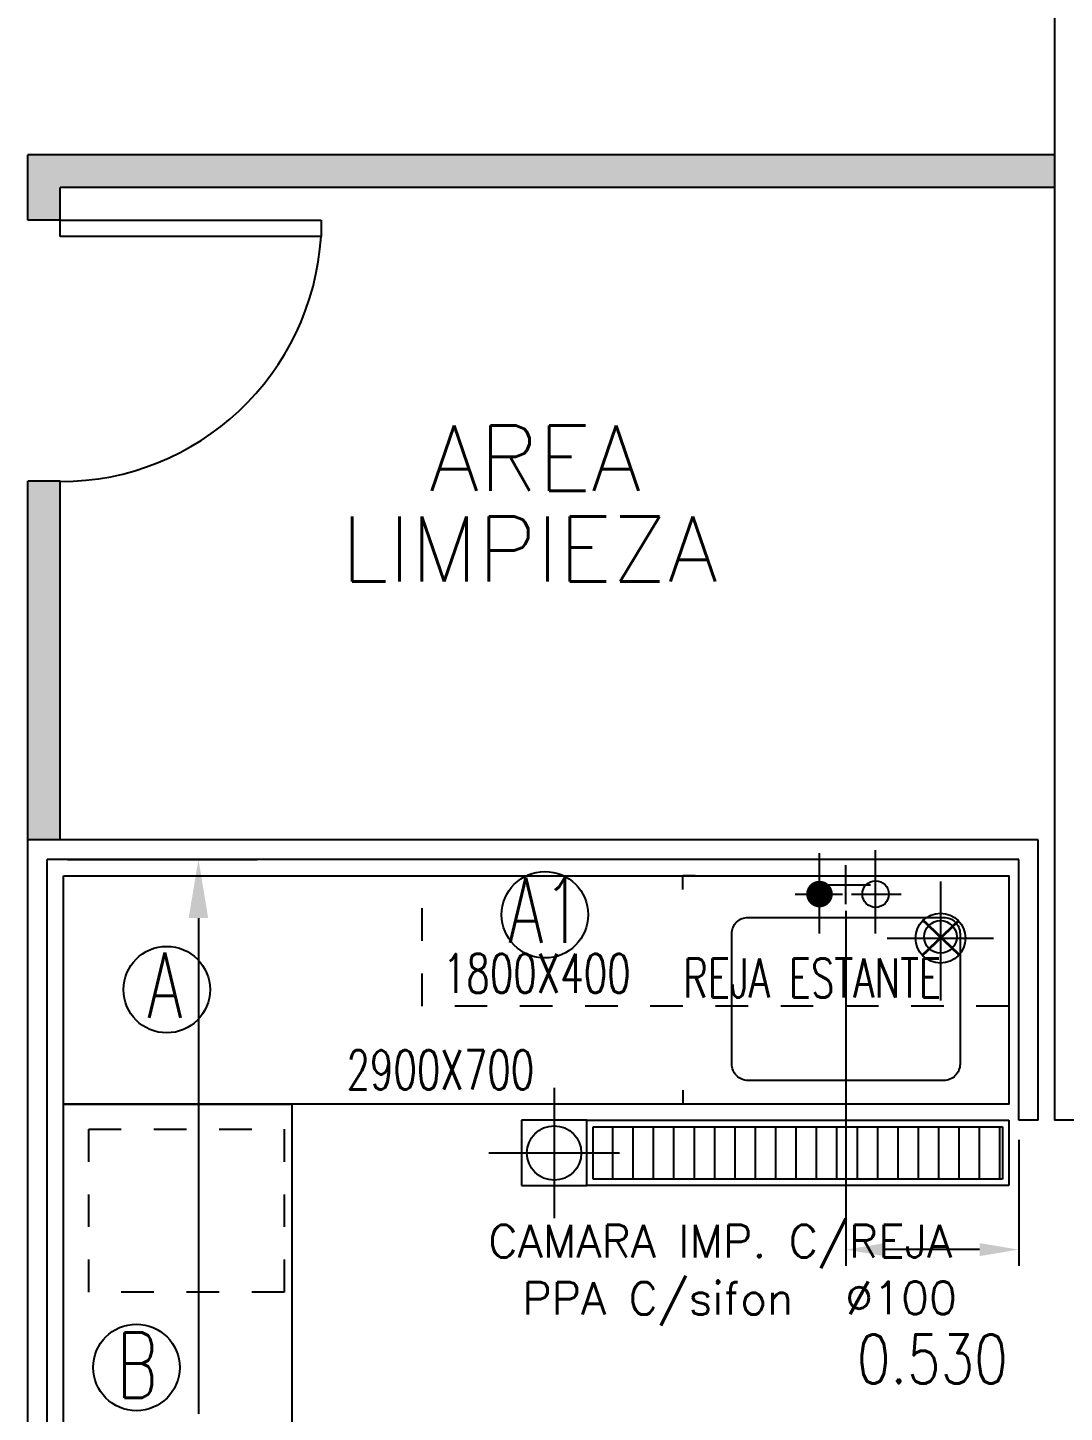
# Model space of a CAD drawing. Header units: metres. Extents: x 95 to 486, y 2972 to 3465.
# Drawn here: x 182.879 to 186.059, y 3414.629 to 3418.874 of the extents above; entities that cross this region are included whole.
import ezdxf

# ---------------------------------------------------------------- set-up
doc = ezdxf.new("R2010")
doc.units = ezdxf.units.M
doc.linetypes.add('HIDDEN', pattern=[0.375, 0.25, -0.125])
for name, color, linetype in [('0_CAMARAS', 4, 'Continuous'), ('0_MUROS', 7, 'Continuous'), ('0_PUERTAS-VENTANAS', 3, 'Continuous'), ('C_COTAS', 5, 'Continuous'), ('E_INOXIGAS', 1, 'Continuous'), ('I_AGUA', 160, 'Continuous'), ('I_DESAGUES', 224, 'Continuous'), ('T_ITEMS', 142, 'Continuous'), ('T_TEXTOS', 3, 'Continuous')]:
    doc.layers.add(name, color=color, linetype=linetype)
doc.styles.add('ROMANS', font='romans.shx', dxfattribs={"width": 0.8, "height": 0.15})
doc.dimstyles.new('PLANOS', dxfattribs={"dimscale": 0, "dimtxt": 0.12, "dimasz": 0.12, "dimexe": 0.05, "dimexo": 0.02, "dimgap": 0.04, "dimtad": 0, "dimdec": 3, "dimrnd": 0.005, "dimzin": 0, "dimdsep": 46, "dimtxsty": 'ROMANS', "dimcen": 2.5, "dimadec": 0, "dimazin": 0, "dimtfac": 1, "dimtdec": 3, "dimtmove": 2, "dimatfit": 3, "dimfxl": 1, "dimtolj": 1, "dimtzin": 0, "dimarcsym": 0})
doc.dimstyles.new('STANDARD$0', dxfattribs={"dimtxt": 0.2, "dimasz": 0.18, "dimexe": 0.18, "dimexo": 0.0625, "dimgap": 0.09, "dimtad": 0, "dimzin": 0, "dimdsep": 46, "dimtxsty": 'ROMANS', "dimblk": 'OBLIQUE', "dimsah": 1, "dimcen": 0.09, "dimse1": 1, "dimse2": 1, "dimadec": 0, "dimazin": 0, "dimtfac": 1, "dimtofl": 0, "dimtmove": 0, "dimatfit": 3, "dimldrblk": 'OBLIQUE', "dimfxl": 1, "dimtolj": 1, "dimtzin": 0, "dimarcsym": 0})

# ---------------------------------------------------------------- blocks, each defined once
blk = doc.blocks.new('*D274')
at = {"layer": 'C_COTAS', "color": 0, "lineweight": -2, "transparency": 16777216}
for p, q in [((183.0011, 3416.3245), (183.5824, 3416.3245)), ((183.4024, 3416.1445), (183.4024, 3414.6245)), ((183.4024, 3412.4145), (183.4024, 3413.9345)), ((183.0011, 3412.2345), (183.5824, 3412.2345))]:
    blk.add_line(p, q, dxfattribs=at)
at = {"layer": 'C_COTAS', "color": 0, "transparency": 16777216}
for points in [[(183.3724, 3416.1445), (183.4324, 3416.1445), (183.4024, 3416.3245)], [(183.3724, 3412.4145), (183.4324, 3412.4145), (183.4024, 3412.2345)]]:
    blk.add_solid(points, dxfattribs=at)
at = {"layer": 'DEFPOINTS', "color": 0, "transparency": 16777216}
for p in [(182.9386, 3416.3245), (183.4024, 3416.3245), (182.9386, 3412.2345)]:
    blk.add_point(p, dxfattribs=at)
at = {"layer": 'C_COTAS', "color": 0, "transparency": 16777216, "insert": (183.4024, 3414.2795), "char_height": 0.18, "attachment_point": 5, "rotation": 90}
blk.add_mtext('\\A1;4.09', dxfattribs=at)
blk = doc.blocks.new('*D284')
at = {"layer": 'DEFPOINTS', "color": 0, "transparency": 16777216}
for p in [(185.3886, 3416.1868), (185.9187, 3415.4844), (185.3886, 3415.1281)]:
    blk.add_point(p, dxfattribs=at)
at = {"layer": 'I_AGUA', "color": 0, "lineweight": -2, "transparency": 16777216}
for p, q in [((185.3886, 3416.1668), (185.3886, 3415.0781)), ((185.9187, 3415.4644), (185.9187, 3415.0781)), ((185.7987, 3415.1281), (185.5086, 3415.1281))]:
    blk.add_line(p, q, dxfattribs=at)
at = {"layer": 'I_AGUA', "color": 0, "transparency": 16777216}
for points in [[(185.5086, 3415.1481), (185.5086, 3415.1081), (185.3886, 3415.1281)], [(185.7987, 3415.1481), (185.7987, 3415.1081), (185.9187, 3415.1281)]]:
    blk.add_solid(points, dxfattribs=at)
at = {"layer": 'I_AGUA', "color": 0, "transparency": 16777216, "insert": (185.6536, 3414.7931), "char_height": 0.15, "attachment_point": 5, "style": 'ROMANS'}
blk.add_mtext('\\A1;0.530', dxfattribs=at)
blk = doc.blocks.new('70X50')
at = {"color": 1}
for p, q in [((0.4189, -0.1775), (0.4189, 0.0695)), ((0.5912, -0.1775), (0.5912, 0.078)), ((0.0373, 0), (0, 0)), ((0, -0.0422), (0, 0)), ((0.5, -0.0877), (0.5, 0.0323)), ((0.435, -0.0277), (0.575, -0.0277)), ((0.79, -0.0181), (0.79, -0.3831)), ((0.3446, -0.0563), (0.4893, -0.0563)), ((0.5168, -0.0563), (0.6694, -0.0563)), ((0.6268, -0.1913), (0.9532, -0.1913)), ((0, -0.6578), (0, -0.7)), ((0.0373, -0.7), (0, -0.7))]:
    blk.add_line(p, q, dxfattribs=at)
at = {"color": 4, "const_width": 0.0407}
blk.add_lwpolyline([(0.3986, -0.0563, 1), (0.4393, -0.0563, 1)], format="xyb", close=True, dxfattribs=at)
at = {"color": 3}
blk.add_lwpolyline([(0.15, -0.5777), (0.15, -0.1777, -0.414214), (0.2, -0.1277), (0.8, -0.1277, -0.414214), (0.85, -0.1777), (0.85, -0.5777, -0.414214), (0.8, -0.6277), (0.2, -0.6277, -0.414214)], format="xyb", close=True, dxfattribs=at)
at = {"color": 4, "const_width": 0.008}
for points in [[(0.8452, -0.1385), (0.7347, -0.244)], [(0.7366, -0.1367), (0.847, -0.2421)]]:
    blk.add_lwpolyline(points, dxfattribs=at)
at = {"color": 4}
for centre, radius in [((0.5912, -0.0563), 0.0407), ((0.79, -0.1913), 0.0764)]:
    blk.add_circle(centre, radius, dxfattribs=at)
at = {"color": 2}
blk.add_circle((0.79, -0.1877), 0.05, dxfattribs=at)

msp = doc.modelspace()

# ---------------------------------------------------------------- hatches: boundary and pattern name
at = {"layer": '0_MUROS'}
h = msp.add_hatch(color=256, dxfattribs=at)
h.paths.add_polyline_path([(186.0286, 3418.3845), (186.0286, 3418.4845), (182.8786, 3418.4845), (182.8786, 3418.2845), (182.9786, 3418.2845), (182.9786, 3418.3845)])
h.paths.add_polyline_path([(182.8786, 3416.3845), (182.9786, 3416.3845), (182.9786, 3417.4845), (182.8786, 3417.4845)])

# ---------------------------------------------------------------- linework, layer by layer
at = {"layer": '0_CAMARAS'}
for p, q in [((182.8786, 3412.1245), (182.8786, 3416.3845)), ((185.9787, 3416.3845), (182.8786, 3416.3845)), ((185.9787, 3415.5245), (185.9787, 3416.3845)), ((185.9187, 3416.3245), (182.9386, 3416.3245)), ((182.9386, 3412.2345), (182.9386, 3416.3245)), ((185.9187, 3415.5245), (185.9187, 3416.3245)), ((185.9787, 3415.5245), (185.9187, 3415.5245))]:
    msp.add_line(p, q, dxfattribs=at)
at = {"layer": '0_MUROS'}
for p, q in [((186.0286, 3422.5245), (186.0286, 3415.5245)), ((186.0286, 3418.4845), (182.8786, 3418.4845)), ((182.8786, 3418.2845), (182.8786, 3418.4845)), ((186.0286, 3418.3845), (182.9786, 3418.3845)), ((182.9786, 3418.2845), (182.9786, 3418.3845)), ((182.9786, 3418.2845), (182.8786, 3418.2845)), ((182.9786, 3417.4845), (182.8786, 3417.4845)), ((182.8786, 3416.3845), (182.8786, 3417.4845)), ((182.9786, 3416.3845), (182.9786, 3417.4845)), ((186.3327, 3415.5245), (186.0286, 3415.5245))]:
    msp.add_line(p, q, dxfattribs=at)
at = {"layer": '0_PUERTAS-VENTANAS'}
for p, q in [((182.9786, 3418.2845), (183.7786, 3418.2845)), ((182.9786, 3418.2345), (182.9786, 3418.2845)), ((183.7786, 3418.2845), (183.7786, 3418.2345)), ((183.7786, 3418.2345), (182.9786, 3418.2345))]:
    msp.add_line(p, q, dxfattribs=at)
at = {"layer": '0_PUERTAS-VENTANAS', "color": 5}
msp.add_arc((182.9786, 3418.2845), 0.8016, 270, 356.4237, dxfattribs=at)
at = {"layer": 'E_INOXIGAS'}
for points in [[(182.9886, 3416.2745), (185.8886, 3416.2745), (185.8886, 3415.5745), (182.9886, 3415.5745)], [(182.9886, 3415.5745), (183.6886, 3415.5745), (183.6886, 3413.0745), (182.9886, 3413.0745)]]:
    msp.add_lwpolyline(points, close=True, dxfattribs=at)
at = {"layer": 'E_INOXIGAS', "color": 9, "linetype": 'HIDDEN', "ltscale": 0.03}
msp.add_lwpolyline([(184.0886, 3416.2745), (185.8886, 3416.2745), (185.8886, 3415.8745), (184.0886, 3415.8745)], close=True, dxfattribs=at)
at = {"layer": 'E_INOXIGAS', "color": 8, "linetype": 'HIDDEN', "ltscale": 0.03}
msp.add_lwpolyline([(183.0658, 3415.4975), (183.6658, 3415.4975), (183.6658, 3414.9975), (183.0658, 3414.9975)], close=True, dxfattribs=at)
at = {"layer": 'I_DESAGUES'}
for p, q in [((184.4936, 3415.6244), (184.4936, 3415.2244)), ((184.5936, 3415.5245), (184.3936, 3415.5245)), ((184.3936, 3415.5245), (184.3936, 3415.3244)), ((184.5936, 3415.5245), (185.8886, 3415.5245)), ((184.5936, 3415.3244), (184.5936, 3415.5245)), ((184.5936, 3415.3244), (184.5936, 3415.5245)), ((185.8886, 3415.5245), (185.8886, 3415.3244)), ((184.6136, 3415.5045), (185.8686, 3415.5045)), ((184.6136, 3415.3444), (184.6136, 3415.5045)), ((184.6737, 3415.3444), (184.6737, 3415.5045)), ((184.7362, 3415.3444), (184.7362, 3415.5045)), ((184.7987, 3415.3444), (184.7987, 3415.5045)), ((184.8612, 3415.3444), (184.8612, 3415.5045)), ((184.9237, 3415.3444), (184.9237, 3415.5045)), ((184.9862, 3415.3444), (184.9862, 3415.5045)), ((185.0487, 3415.3444), (185.0487, 3415.5045)), ((185.1112, 3415.3444), (185.1112, 3415.5045)), ((185.1737, 3415.3444), (185.1737, 3415.5045)), ((185.2362, 3415.3444), (185.2362, 3415.5045)), ((185.2987, 3415.3444), (185.2987, 3415.5045)), ((185.3612, 3415.3444), (185.3612, 3415.5045)), ((185.4237, 3415.3444), (185.4237, 3415.5045)), ((185.4862, 3415.3444), (185.4862, 3415.5045)), ((185.5487, 3415.3444), (185.5487, 3415.5045)), ((185.6112, 3415.3444), (185.6112, 3415.5045)), ((185.6737, 3415.3444), (185.6737, 3415.5045)), ((185.7362, 3415.3444), (185.7362, 3415.5045)), ((185.7987, 3415.3444), (185.7987, 3415.5045)), ((185.8612, 3415.3444), (185.8612, 3415.5045)), ((185.8686, 3415.5045), (185.8686, 3415.3444)), ((184.2936, 3415.4244), (184.6936, 3415.4244)), ((185.8686, 3415.3444), (184.6136, 3415.3444)), ((184.3936, 3415.3244), (184.5936, 3415.3244)), ((185.8886, 3415.3244), (184.5936, 3415.3244))]:
    msp.add_line(p, q, dxfattribs=at)
msp.add_circle((184.4936, 3415.4244), 0.0833, dxfattribs=at)
at = {"layer": 'T_ITEMS'}
for centre in [(184.4651, 3416.1549), (183.3053, 3415.9252), (183.2123, 3414.7668)]:
    msp.add_circle(centre, 0.1326, dxfattribs=at)

# ---------------------------------------------------------------- block references
at = {"layer": 'E_INOXIGAS'}
msp.add_blockref('70X50', (184.8886, 3416.2745), dxfattribs=at)

# ---------------------------------------------------------------- texts
at = {"layer": 'E_INOXIGAS', "color": 9, "style": 'ROMANS', "width": 0.7}
for s, p in [('1800X400', (184.1523, 3415.9149)), ('REJA ESTANTE', (184.8891, 3415.9008)), ('2900X700', (183.8566, 3415.6193))]:
    msp.add_text(s, height=0.12, dxfattribs=at).set_placement(p)
at = {"layer": 'I_DESAGUES', "style": 'ROMANS'}
for s, p in [('CAMARA IMP. C/REJA', (184.2916, 3415.1041)), ('PPA C/sifon', (184.3962, 3414.9288)), ('%%c100', (185.3865, 3414.9301))]:
    msp.add_text(s, height=0.1, dxfattribs=at).set_placement(p)
at = {"layer": 'T_ITEMS', "style": 'ROMANS', "width": 0.7}
for s, p in [('A1', (184.3527, 3416.0687)), ('A', (183.2449, 3415.8391)), ('B', (183.1519, 3414.6741))]:
    msp.add_text(s, height=0.2, dxfattribs=at).set_placement(p)
at = {"layer": 'T_TEXTOS', "style": 'ROMANS'}
for s, p in [('AREA', (184.1099, 3417.4544)), ('LIMPIEZA', (183.8392, 3417.1763))]:
    msp.add_text(s, height=0.2, dxfattribs=at).set_placement(p)

# ---------------------------------------------------------------- dimensions: what is measured, and where the dimension line sits
at = {"layer": 'C_COTAS'}
dim = msp.add_linear_dim(base=(183.4024, 3416.3245), p1=(182.9386, 3412.2345), p2=(182.9386, 3416.3245), angle=90, dimstyle='STANDARD$0', override={"dimtxt": 0.18, "dimtxsty": 'Standard', "dimsah": 0, "dimse1": 0, "dimse2": 0}, dxfattribs=at)
dim.commit()
dim.dimension.update_dxf_attribs({"geometry": '*D274', "text_midpoint": (183.4024, 3414.2795)})
at = {"layer": 'I_AGUA'}
dim = msp.add_linear_dim(base=(185.3886, 3415.1281), p1=(185.9187, 3415.4844), p2=(185.3886, 3416.1868), dimstyle='PLANOS', override={"dimscale": 1}, dxfattribs=at)
dim.commit()
dim.dimension.update_dxf_attribs({"geometry": '*D284', "text_midpoint": (185.6536, 3414.7931)})

doc.saveas('drawing.dxf')
